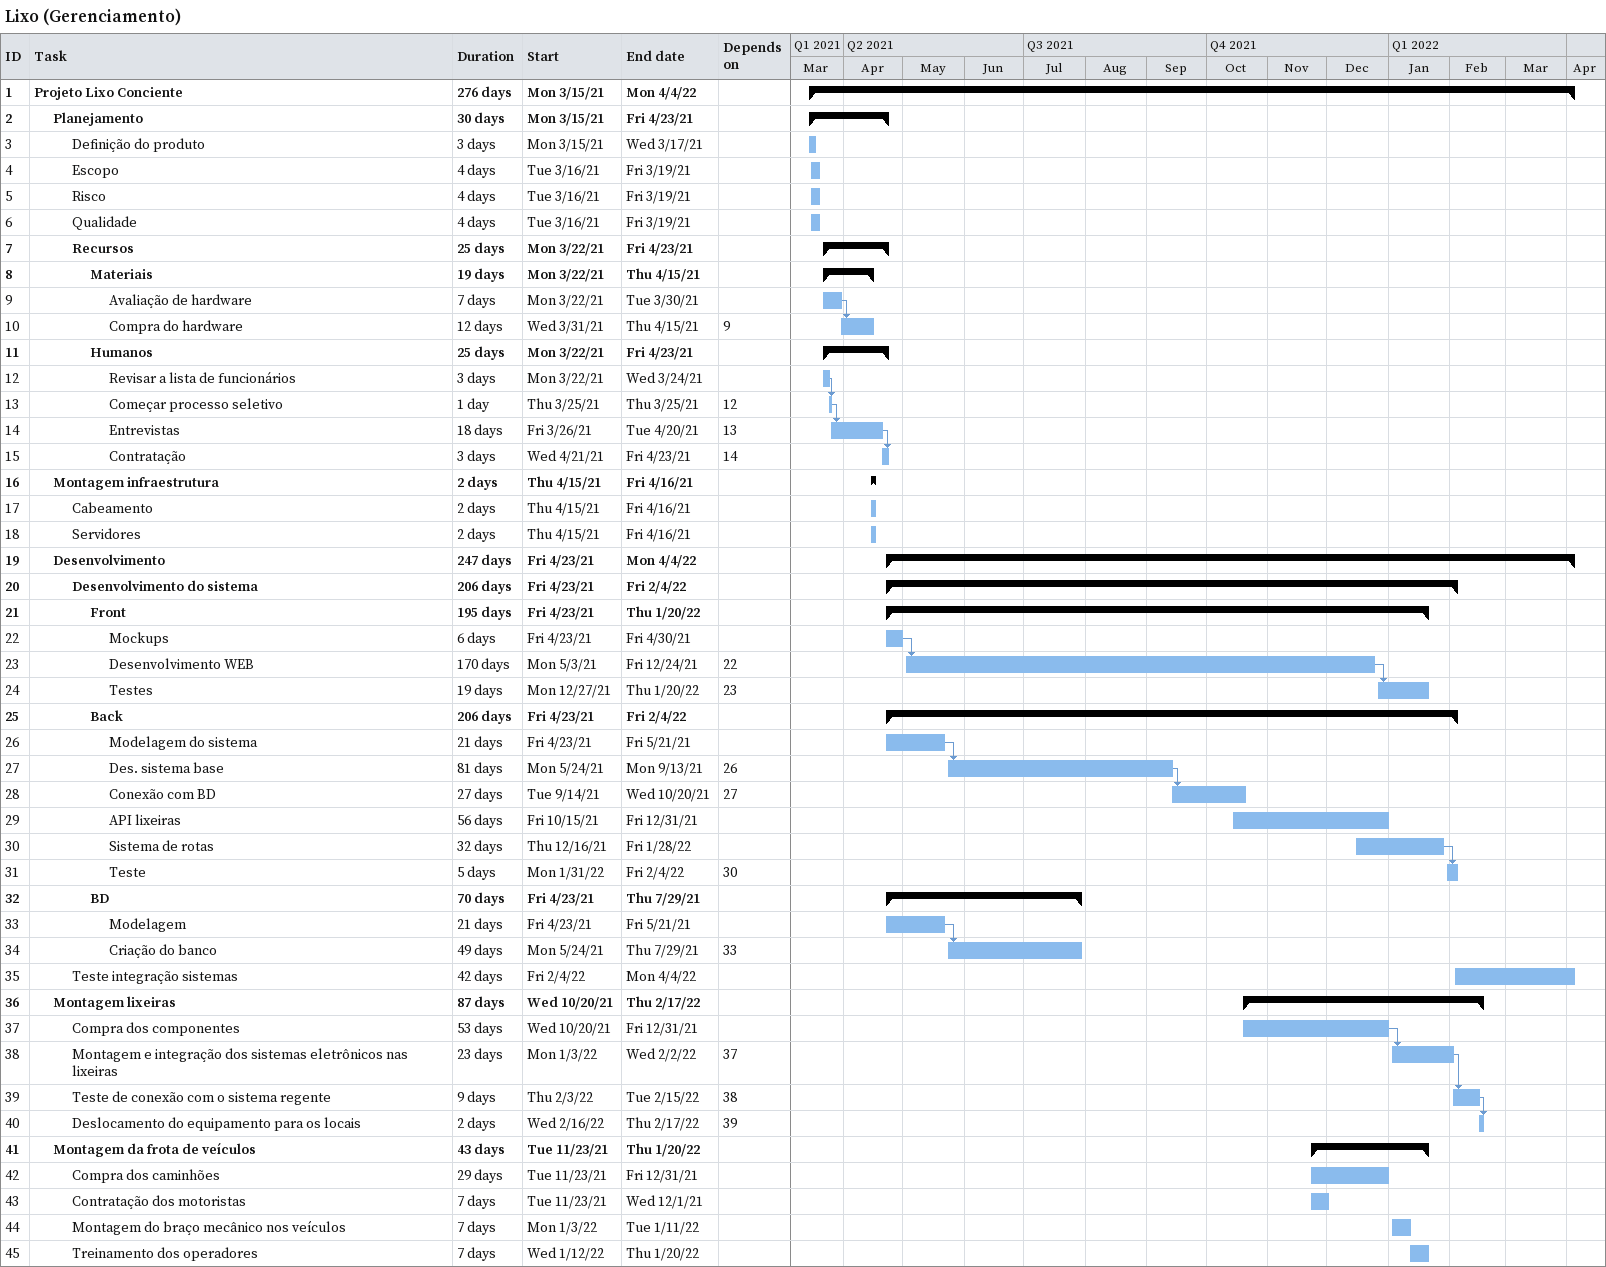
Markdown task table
Lixo (Gerenciamento)

| ID | Level | Task | Duration | Start | Finish | Predecessors |
|---|---|---|---|---|---|---|
| 1 | 1 | **Projeto Lixo Conciente** | 276d | 2021-03-15 | 2022-04-04 |  |
| 2 | 2 | **Planejamento** | 30d | 2021-03-15 | 2021-04-23 |  |
| 3 | 3 | Definição do produto | 3d | 2021-03-15 | 2021-03-17 |  |
| 4 | 3 | Escopo | 4d | 2021-03-16 | 2021-03-19 |  |
| 5 | 3 | Risco | 4d | 2021-03-16 | 2021-03-19 |  |
| 6 | 3 | Qualidade | 4d | 2021-03-16 | 2021-03-19 |  |
| 7 | 3 | **Recursos** | 25d | 2021-03-22 | 2021-04-23 |  |
| 8 | 4 | **Materiais** | 19d | 2021-03-22 | 2021-04-15 |  |
| 9 | 5 | Avaliação de hardware | 7d | 2021-03-22 | 2021-03-30 |  |
| 10 | 5 | Compra do hardware | 12d | 2021-03-31 | 2021-04-15 | 9 |
| 11 | 4 | **Humanos** | 25d | 2021-03-22 | 2021-04-23 |  |
| 12 | 5 | Revisar a lista de funcionários | 3d | 2021-03-22 | 2021-03-24 |  |
| 13 | 5 | Começar processo seletivo | 1d | 2021-03-25 | 2021-03-25 | 12 |
| 14 | 5 | Entrevistas | 18d | 2021-03-26 | 2021-04-20 | 13 |
| 15 | 5 | Contratação | 3d | 2021-04-21 | 2021-04-23 | 14 |
| 16 | 2 | **Montagem infraestrutura** | 2d | 2021-04-15 | 2021-04-16 |  |
| 17 | 3 | Cabeamento | 2d | 2021-04-15 | 2021-04-16 |  |
| 18 | 3 | Servidores | 2d | 2021-04-15 | 2021-04-16 |  |
| 19 | 2 | **Desenvolvimento** | 247d | 2021-04-23 | 2022-04-04 |  |
| 20 | 3 | **Desenvolvimento do sistema** | 206d | 2021-04-23 | 2022-02-04 |  |
| 21 | 4 | **Front** | 195d | 2021-04-23 | 2022-01-20 |  |
| 22 | 5 | Mockups | 6d | 2021-04-23 | 2021-04-30 |  |
| 23 | 5 | Desenvolvimento WEB | 170d | 2021-05-03 | 2021-12-24 | 22 |
| 24 | 5 | Testes | 19d | 2021-12-27 | 2022-01-20 | 23 |
| 25 | 4 | **Back** | 206d | 2021-04-23 | 2022-02-04 |  |
| 26 | 5 | Modelagem do sistema | 21d | 2021-04-23 | 2021-05-21 |  |
| 27 | 5 | Des. sistema base | 81d | 2021-05-24 | 2021-09-13 | 26 |
| 28 | 5 | Conexão com BD | 27d | 2021-09-14 | 2021-10-20 | 27 |
| 29 | 5 | API lixeiras | 56d | 2021-10-15 | 2021-12-31 |  |
| 30 | 5 | Sistema de rotas | 32d | 2021-12-16 | 2022-01-28 |  |
| 31 | 5 | Teste | 5d | 2022-01-31 | 2022-02-04 | 30 |
| 32 | 4 | **BD** | 70d | 2021-04-23 | 2021-07-29 |  |
| 33 | 5 | Modelagem | 21d | 2021-04-23 | 2021-05-21 |  |
| 34 | 5 | Criação do banco | 49d | 2021-05-24 | 2021-07-29 | 33 |
| 35 | 3 | Teste integração sistemas | 42d | 2022-02-04 | 2022-04-04 |  |
| 36 | 2 | **Montagem lixeiras** | 87d | 2021-10-20 | 2022-02-17 |  |
| 37 | 3 | Compra dos componentes | 53d | 2021-10-20 | 2021-12-31 |  |
| 38 | 3 | Montagem e integração dos sistemas eletrônicos nas lixeiras | 23d | 2022-01-03 | 2022-02-02 | 37 |
| 39 | 3 | Teste de conexão com o sistema regente | 9d | 2022-02-03 | 2022-02-15 | 38 |
| 40 | 3 | Deslocamento do equipamento para os locais | 2d | 2022-02-16 | 2022-02-17 | 39 |
| 41 | 2 | **Montagem da frota de veículos** | 43d | 2021-11-23 | 2022-01-20 |  |
| 42 | 3 | Compra dos caminhões | 29d | 2021-11-23 | 2021-12-31 |  |
| 43 | 3 | Contratação dos motoristas | 7d | 2021-11-23 | 2021-12-01 |  |
| 44 | 3 | Montagem do braço mecânico nos veículos | 7d | 2022-01-03 | 2022-01-11 |  |
| 45 | 3 | Treinamento dos operadores | 7d | 2022-01-12 | 2022-01-20 |  |
